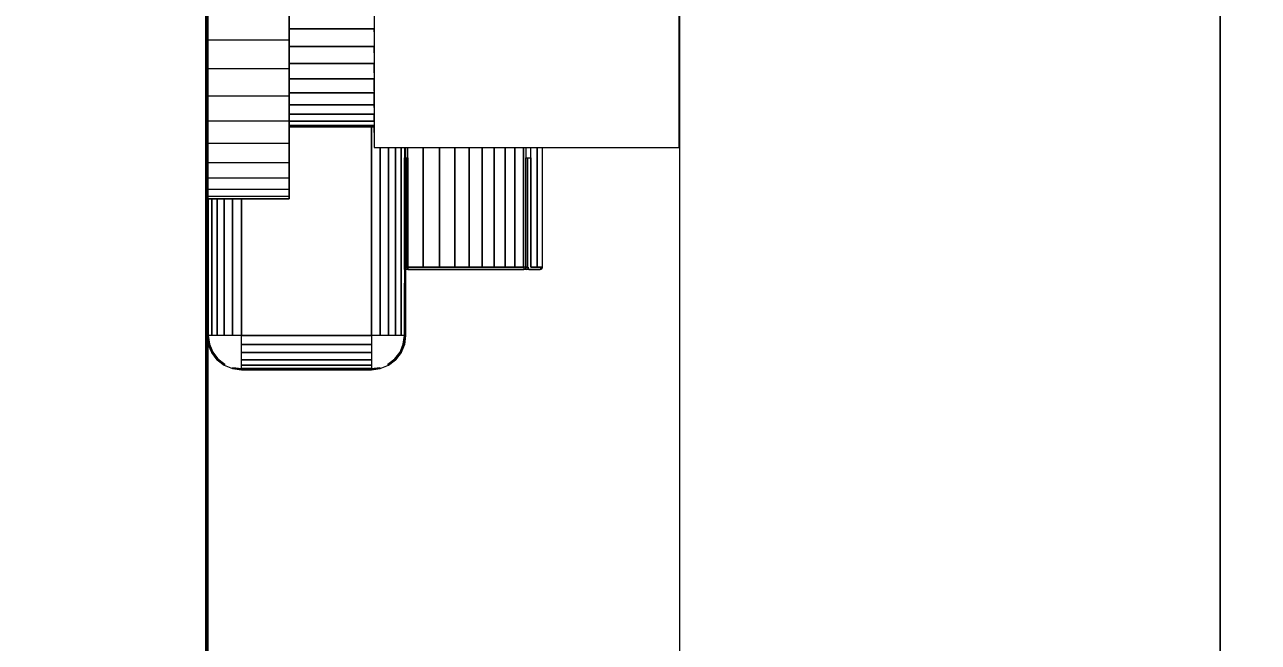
# Model space of a CAD drawing. Header units: millimetres. Extents: x 81693 to 98868, y 6565 to 11437.
# Drawn here: x 82276.13 to 82294.15, y 8696.46 to 8705.49 of the extents above; entities that cross this region are included whole.
import ezdxf

# ---------------------------------------------------------------- set-up
doc = ezdxf.new("R2010")
doc.units = ezdxf.units.MM
for name, color, linetype, lineweight in [('Cotas', 12, 'Continuous', 5), ('Moveis', 1, 'Continuous', 9), ('Parede Baixa', 5, 'Continuous', 50)]:
    doc.layers.add(name, color=color, linetype=linetype, lineweight=lineweight)
doc.layers.add('Piso', color=55, linetype='Continuous')
doc.styles.add('Valéria', font='romantic.ttf', dxfattribs={"height": 10})
doc.dimstyles.new('Cota - 50', dxfattribs={"dimtxt": 10, "dimasz": 5, "dimexe": 10, "dimexo": 20, "dimgap": 5, "dimtad": 1, "dimtxsty": 'Valéria', "dimblk": 'DOT', "dimcen": 0, "dimclrd": 12, "dimclre": 12, "dimclrt": 2, "dimazin": 2, "dimtfac": 1, "dimtix": 1, "dimtmove": 0, "dimatfit": 3, "dimldrblk": 'DOT', "dimfxl": 1, "dimarcsym": 0})

# ---------------------------------------------------------------- blocks, each defined once
blk = doc.blocks.new('gg')
at = {"layer": 'Cotas'}
for p, q in [((49164.49, 7867.76), (49164.593, 7867.839)), ((49164.714, 7867.889), (49164.593, 7867.839)), ((49164.714, 7867.889), (49164.843, 7867.906)), ((49164.843, 7867.906), (49166.743, 7867.906)), ((49166.873, 7867.889), (49166.743, 7867.906)), ((49166.993, 7867.839), (49166.873, 7867.889)), ((49167.097, 7867.76), (49166.993, 7867.839)), ((49164.36, 7867.536), (49164.41, 7867.656)), ((49164.41, 7867.656), (49164.49, 7867.76)), ((49167.176, 7867.656), (49167.097, 7867.76)), ((49167.226, 7867.536), (49167.176, 7867.656)), ((49164.343, 7867.406), (49164.36, 7867.536)), ((49167.243, 7867.406), (49167.226, 7867.536)), ((49164.343, 7867.406), (49164.343, 7866.639)), ((49164.343, 7866.639), (49164.36, 7866.639)), ((49164.343, 7866.439), (49164.343, 7866.639)), ((49162.346, 7866.409), (49162.348, 7866.416)), ((49162.346, 7864.809), (49162.346, 7866.409)), ((49162.372, 7866.409), (49162.346, 7866.409)), ((49162.35, 7866.424), (49162.348, 7866.416)), ((49162.355, 7866.43), (49162.35, 7866.424)), ((49162.361, 7866.435), (49162.355, 7866.43)), ((49162.368, 7866.438), (49162.361, 7866.435)), ((49162.375, 7866.439), (49162.368, 7866.438)), ((49162.372, 7866.417), (49162.373, 7866.424)), ((49162.372, 7866.409), (49162.372, 7866.417)), ((49162.373, 7866.43), (49162.374, 7866.435)), ((49162.373, 7866.424), (49162.373, 7866.43)), ((49162.374, 7866.435), (49162.375, 7866.439)), ((49162.375, 7866.439), (49162.543, 7866.439)), ((49162.566, 7866.435), (49162.543, 7866.439)), ((49162.552, 7866.417), (49162.555, 7866.424)), ((49162.553, 7866.409), (49162.552, 7866.417)), ((49162.557, 7866.409), (49162.553, 7866.409)), ((49162.555, 7866.424), (49162.56, 7866.43)), ((49162.563, 7866.409), (49162.557, 7866.409)), ((49162.56, 7866.43), (49162.566, 7866.435)), ((49162.588, 7866.409), (49162.563, 7866.409)), ((49162.566, 7866.435), (49162.574, 7866.438)), ((49162.574, 7866.438), (49162.581, 7866.439)), ((49162.581, 7866.439), (49162.584, 7866.435)), ((49162.584, 7866.435), (49162.584, 7866.43)), ((49162.603, 7866.435), (49162.584, 7866.435)), ((49162.584, 7866.43), (49162.585, 7866.424)), ((49162.585, 7866.424), (49162.585, 7866.417)), ((49162.585, 7866.417), (49162.588, 7866.409)), ((49162.589, 7866.417), (49162.588, 7866.409)), ((49162.588, 7864.809), (49162.588, 7866.409)), ((49162.592, 7866.424), (49162.589, 7866.417)), ((49162.597, 7866.43), (49162.592, 7866.424)), ((49162.603, 7866.435), (49162.597, 7866.43)), ((49162.611, 7866.438), (49162.603, 7866.435)), ((49162.616, 7866.435), (49162.611, 7866.438)), ((49162.614, 7866.417), (49162.615, 7866.424)), ((49162.614, 7866.409), (49162.614, 7866.417)), ((49162.615, 7866.43), (49162.616, 7866.435)), ((49162.615, 7866.424), (49162.615, 7866.43)), ((49162.616, 7866.435), (49162.618, 7866.439)), ((49164.312, 7866.439), (49162.618, 7866.439)), ((49164.321, 7866.438), (49164.312, 7866.439)), ((49164.313, 7866.435), (49164.312, 7866.439)), ((49164.313, 7866.409), (49164.313, 7866.435)), ((49164.328, 7866.409), (49164.313, 7866.409)), ((49164.328, 7866.435), (49164.321, 7866.438)), ((49164.327, 7866.417), (49164.328, 7866.409)), ((49164.327, 7866.417), (49164.338, 7866.417)), ((49164.334, 7866.43), (49164.328, 7866.435)), ((49164.334, 7866.409), (49164.328, 7866.409)), ((49164.339, 7866.424), (49164.334, 7866.43)), ((49164.334, 7866.409), (49164.339, 7866.409)), ((49164.338, 7866.417), (49164.339, 7866.424)), ((49164.339, 7866.409), (49164.338, 7866.417)), ((49164.339, 7866.424), (49164.343, 7866.439)), ((49164.342, 7866.417), (49164.339, 7866.424)), ((49164.339, 7866.409), (49164.343, 7866.409)), ((49164.343, 7864.809), (49164.339, 7866.409)), ((49164.343, 7866.409), (49164.342, 7866.417)), ((49164.36, 7866.439), (49164.343, 7866.439)), ((49164.343, 7864.809), (49164.343, 7866.409)), ((49166.043, 7865.406), (49166.043, 7865.373)), ((49166.743, 7865.406), (49166.043, 7865.406)), ((49166.043, 7865.373), (49166.043, 7865.272)), ((49166.873, 7865.406), (49166.743, 7865.406)), ((49166.993, 7865.406), (49166.873, 7865.406)), ((49167.097, 7865.406), (49166.993, 7865.406)), ((49167.176, 7865.406), (49167.097, 7865.406)), ((49167.226, 7865.406), (49167.176, 7865.406)), ((49167.243, 7865.406), (49167.226, 7865.406)), ((49166.043, 7865.272), (49166.043, 7865.107)), ((49166.043, 7865.107), (49166.043, 7864.881)), ((49162.346, 7864.784), (49162.346, 7864.809)), ((49162.346, 7864.711), (49162.346, 7864.784)), ((49162.557, 7864.809), (49162.513, 7864.809)), ((49162.588, 7864.809), (49162.563, 7864.809)), ((49162.588, 7864.784), (49162.588, 7864.809)), ((49162.588, 7864.711), (49162.588, 7864.784)), ((49164.328, 7864.809), (49164.313, 7864.809)), ((49164.343, 7864.809), (49164.334, 7864.809)), ((49164.36, 7864.809), (49164.343, 7864.809)), ((49164.343, 7864.784), (49164.343, 7864.809)), ((49164.343, 7864.711), (49164.343, 7864.784)), ((49166.043, 7864.881), (49166.043, 7864.601)), ((49162.346, 7864.656), (49160.343, 7864.656)), ((49162.346, 7864.656), (49162.346, 7864.711)), ((49162.42, 7864.656), (49162.346, 7864.656)), ((49162.513, 7864.656), (49162.42, 7864.656)), ((49162.557, 7864.656), (49162.513, 7864.656)), ((49162.563, 7864.656), (49162.557, 7864.656)), ((49162.588, 7864.656), (49162.563, 7864.656)), ((49162.588, 7864.656), (49162.588, 7864.711)), ((49162.623, 7864.656), (49162.588, 7864.656)), ((49162.749, 7864.656), (49162.623, 7864.656)), ((49162.891, 7864.656), (49162.749, 7864.656)), ((49163.05, 7864.656), (49162.891, 7864.656)), ((49163.226, 7864.656), (49163.05, 7864.656)), ((49163.417, 7864.656), (49163.226, 7864.656)), ((49163.625, 7864.656), (49163.417, 7864.656)), ((49163.848, 7864.656), (49163.625, 7864.656)), ((49164.088, 7864.656), (49163.848, 7864.656)), ((49164.313, 7864.656), (49164.088, 7864.656)), ((49164.328, 7864.656), (49164.313, 7864.656)), ((49164.334, 7864.656), (49164.328, 7864.656)), ((49164.343, 7864.656), (49164.334, 7864.656)), ((49164.343, 7864.656), (49164.343, 7864.711)), ((49164.36, 7864.656), (49164.343, 7864.656)), ((49164.41, 7864.656), (49164.36, 7864.656)), ((49164.49, 7864.656), (49164.41, 7864.656)), ((49164.593, 7864.656), (49164.49, 7864.656)), ((49164.714, 7864.656), (49164.593, 7864.656)), ((49164.803, 7864.656), (49164.714, 7864.656)), ((49164.803, 7864.632), (49164.803, 7864.656)), ((49164.803, 7864.559), (49164.803, 7864.632)), ((49164.803, 7864.438), (49164.803, 7864.559)), ((49166.043, 7864.601), (49166.043, 7864.356)), ((49164.803, 7864.356), (49164.803, 7864.438)), ((49164.843, 7864.356), (49164.803, 7864.356)), ((49164.803, 7864.336), (49164.803, 7864.356)), ((49164.803, 7864.273), (49164.803, 7864.336)), ((49164.803, 7864.171), (49164.803, 7864.273)), ((49166.043, 7864.356), (49164.843, 7864.356)), ((49166.043, 7864.356), (49166.043, 7864.336)), ((49166.043, 7864.336), (49166.043, 7864.273)), ((49166.043, 7864.273), (49166.043, 7864.171)), ((49164.803, 7864.071), (49164.803, 7864.171)), ((49164.803, 7864.032), (49164.803, 7864.071)), ((49164.803, 7863.859), (49164.803, 7864.032)), ((49166.043, 7864.171), (49166.043, 7864.032)), ((49166.043, 7864.032), (49166.043, 7863.905)), ((49164.803, 7863.832), (49164.803, 7863.859)), ((49166.043, 7863.905), (49166.043, 7863.859)), ((49166.043, 7863.859), (49166.043, 7863.656)), ((49164.803, 7863.656), (49164.803, 7863.832)), ((49164.803, 7863.564), (49164.803, 7863.656)), ((49166.043, 7863.656), (49166.043, 7863.506)), ((49164.803, 7863.428), (49164.803, 7863.564)), ((49166.043, 7863.506), (49166.043, 7863.428)), ((49164.803, 7863.274), (49164.803, 7863.428)), ((49166.043, 7863.428), (49166.043, 7863.182)), ((49164.803, 7863.182), (49164.803, 7863.274)), ((49164.803, 7862.969), (49164.803, 7863.182)), ((49166.043, 7863.182), (49166.043, 7863.087)), ((49164.803, 7862.922), (49164.803, 7862.969)), ((49166.043, 7863.087), (49166.043, 7862.922)), ((49164.803, 7862.656), (49164.803, 7862.922)), ((49166.043, 7862.922), (49166.043, 7862.656))]:
    blk.add_line(p, q, dxfattribs=at)
for points, invisible_edges in [([(49162.555, 7885.471), (49162.566, 7866.435), (49162.543, 7866.439)], 13), ([(49162.555, 7885.471), (49162.566, 7866.435), (49162.543, 7866.439)], 13), ([(49162.555, 7885.471), (49162.566, 7866.435), (49162.543, 7866.439)], 13), ([(49162.555, 7885.471), (49162.566, 7866.435), (49162.543, 7866.439)], 13), ([(49162.555, 7885.471), (49162.566, 7866.435), (49162.543, 7866.439)], 13), ([(49162.555, 7885.471), (49162.618, 7866.439), (49162.616, 7866.435)], 13), ([(49162.555, 7885.471), (49162.616, 7866.435), (49162.611, 7866.438)], 13), ([(49162.555, 7885.471), (49162.611, 7866.438), (49162.603, 7866.435)], 13), ([(49162.555, 7885.471), (49162.603, 7866.435), (49162.584, 7866.435)], 13), ([(49162.555, 7885.471), (49162.584, 7866.435), (49162.581, 7866.439)], 13), ([(49162.555, 7885.471), (49162.581, 7866.439), (49162.574, 7866.438)], 13), ([(49162.555, 7885.471), (49162.574, 7866.438), (49162.566, 7866.435)], 13), ([(49162.555, 7885.471), (49162.618, 7866.439), (49162.616, 7866.435)], 13), ([(49162.555, 7885.471), (49162.616, 7866.435), (49162.611, 7866.438)], 13), ([(49162.555, 7885.471), (49162.611, 7866.438), (49162.603, 7866.435)], 13), ([(49162.555, 7885.471), (49162.603, 7866.435), (49162.584, 7866.435)], 13), ([(49162.555, 7885.471), (49162.584, 7866.435), (49162.581, 7866.439)], 13), ([(49162.555, 7885.471), (49162.581, 7866.439), (49162.574, 7866.438)], 13), ([(49162.555, 7885.471), (49162.574, 7866.438), (49162.566, 7866.435)], 13), ([(49162.555, 7885.471), (49162.618, 7866.439), (49162.616, 7866.435)], 13), ([(49162.555, 7885.471), (49162.616, 7866.435), (49162.611, 7866.438)], 13), ([(49162.555, 7885.471), (49162.611, 7866.438), (49162.603, 7866.435)], 13), ([(49162.555, 7885.471), (49162.603, 7866.435), (49162.584, 7866.435)], 13), ([(49162.555, 7885.471), (49162.584, 7866.435), (49162.581, 7866.439)], 13), ([(49162.555, 7885.471), (49162.581, 7866.439), (49162.574, 7866.438)], 13), ([(49162.555, 7885.471), (49162.574, 7866.438), (49162.566, 7866.435)], 13), ([(49162.555, 7885.471), (49162.618, 7866.439), (49162.616, 7866.435)], 13), ([(49162.555, 7885.471), (49162.616, 7866.435), (49162.611, 7866.438)], 13), ([(49162.555, 7885.471), (49162.611, 7866.438), (49162.603, 7866.435)], 13), ([(49162.555, 7885.471), (49162.603, 7866.435), (49162.584, 7866.435)], 13), ([(49162.555, 7885.471), (49162.584, 7866.435), (49162.581, 7866.439)], 13), ([(49162.555, 7885.471), (49162.581, 7866.439), (49162.574, 7866.438)], 13), ([(49162.555, 7885.471), (49162.574, 7866.438), (49162.566, 7866.435)], 13), ([(49162.555, 7885.471), (49162.618, 7866.439), (49162.616, 7866.435)], 13), ([(49162.555, 7885.471), (49162.616, 7866.435), (49162.611, 7866.438)], 13), ([(49162.555, 7885.471), (49162.611, 7866.438), (49162.603, 7866.435)], 13), ([(49162.555, 7885.471), (49162.603, 7866.435), (49162.584, 7866.435)], 13), ([(49162.555, 7885.471), (49162.584, 7866.435), (49162.581, 7866.439)], 13), ([(49162.555, 7885.471), (49162.581, 7866.439), (49162.574, 7866.438)], 13), ([(49162.555, 7885.471), (49162.574, 7866.438), (49162.566, 7866.435)], 13), ([(49163.989, 7885.604), (49164.312, 7866.439), (49162.618, 7866.439)], 13), ([(49163.989, 7885.604), (49164.312, 7866.439), (49162.618, 7866.439)], 13), ([(49163.989, 7885.604), (49164.312, 7866.439), (49162.618, 7866.439)], 13), ([(49163.989, 7885.604), (49164.312, 7866.439), (49162.618, 7866.439)], 13), ([(49163.989, 7885.604), (49164.312, 7866.439), (49162.618, 7866.439)], 13), ([(49163.989, 7885.604), (49167.176, 7867.656), (49167.097, 7867.76)], 13), ([(49163.989, 7885.604), (49167.097, 7867.76), (49166.993, 7867.839)], 13), ([(49163.989, 7885.604), (49166.993, 7867.839), (49166.873, 7867.889)], 13), ([(49163.989, 7885.604), (49166.873, 7867.889), (49166.743, 7867.906)], 13), ([(49163.989, 7885.604), (49166.743, 7867.906), (49164.843, 7867.906)], 13), ([(49163.989, 7885.604), (49164.843, 7867.906), (49164.714, 7867.889)], 13), ([(49163.989, 7885.604), (49164.714, 7867.889), (49164.593, 7867.839)], 13), ([(49163.989, 7885.604), (49164.593, 7867.839), (49164.49, 7867.76)], 13), ([(49163.989, 7885.604), (49164.49, 7867.76), (49164.41, 7867.656)], 13), ([(49163.989, 7885.604), (49164.41, 7867.656), (49164.36, 7867.536)], 13), ([(49163.989, 7885.604), (49164.36, 7867.536), (49164.343, 7867.406)], 13), ([(49163.989, 7885.604), (49164.339, 7866.424), (49164.334, 7866.43)], 13), ([(49163.989, 7885.604), (49164.334, 7866.43), (49164.328, 7866.435)], 13), ([(49163.989, 7885.604), (49164.328, 7866.435), (49164.321, 7866.438)], 13), ([(49163.989, 7885.604), (49164.321, 7866.438), (49164.312, 7866.439)], 13), ([(49163.989, 7885.604), (49167.176, 7867.656), (49167.097, 7867.76)], 13), ([(49163.989, 7885.604), (49167.097, 7867.76), (49166.993, 7867.839)], 13), ([(49163.989, 7885.604), (49166.993, 7867.839), (49166.873, 7867.889)], 13), ([(49163.989, 7885.604), (49166.873, 7867.889), (49166.743, 7867.906)], 13), ([(49163.989, 7885.604), (49166.743, 7867.906), (49164.843, 7867.906)], 13), ([(49163.989, 7885.604), (49164.843, 7867.906), (49164.714, 7867.889)], 13), ([(49163.989, 7885.604), (49164.714, 7867.889), (49164.593, 7867.839)], 13), ([(49163.989, 7885.604), (49164.593, 7867.839), (49164.49, 7867.76)], 13), ([(49163.989, 7885.604), (49164.49, 7867.76), (49164.41, 7867.656)], 13), ([(49163.989, 7885.604), (49164.41, 7867.656), (49164.36, 7867.536)], 13), ([(49163.989, 7885.604), (49164.36, 7867.536), (49164.343, 7867.406)], 13), ([(49163.989, 7885.604), (49164.339, 7866.424), (49164.334, 7866.43)], 13), ([(49163.989, 7885.604), (49164.334, 7866.43), (49164.328, 7866.435)], 13), ([(49163.989, 7885.604), (49164.328, 7866.435), (49164.321, 7866.438)], 13), ([(49163.989, 7885.604), (49164.321, 7866.438), (49164.312, 7866.439)], 13), ([(49163.989, 7885.604), (49167.176, 7867.656), (49167.097, 7867.76)], 13), ([(49163.989, 7885.604), (49167.097, 7867.76), (49166.993, 7867.839)], 13), ([(49163.989, 7885.604), (49166.993, 7867.839), (49166.873, 7867.889)], 13), ([(49163.989, 7885.604), (49166.873, 7867.889), (49166.743, 7867.906)], 13), ([(49163.989, 7885.604), (49166.743, 7867.906), (49164.843, 7867.906)], 13), ([(49163.989, 7885.604), (49164.843, 7867.906), (49164.714, 7867.889)], 13), ([(49163.989, 7885.604), (49164.714, 7867.889), (49164.593, 7867.839)], 13), ([(49163.989, 7885.604), (49164.593, 7867.839), (49164.49, 7867.76)], 13), ([(49163.989, 7885.604), (49164.49, 7867.76), (49164.41, 7867.656)], 13), ([(49163.989, 7885.604), (49164.41, 7867.656), (49164.36, 7867.536)], 13), ([(49163.989, 7885.604), (49164.36, 7867.536), (49164.343, 7867.406)], 13), ([(49163.989, 7885.604), (49164.339, 7866.424), (49164.334, 7866.43)], 13), ([(49163.989, 7885.604), (49164.334, 7866.43), (49164.328, 7866.435)], 13), ([(49163.989, 7885.604), (49164.328, 7866.435), (49164.321, 7866.438)], 13), ([(49163.989, 7885.604), (49164.321, 7866.438), (49164.312, 7866.439)], 13), ([(49163.989, 7885.604), (49167.176, 7867.656), (49167.097, 7867.76)], 13), ([(49163.989, 7885.604), (49167.097, 7867.76), (49166.993, 7867.839)], 13), ([(49163.989, 7885.604), (49166.993, 7867.839), (49166.873, 7867.889)], 13), ([(49163.989, 7885.604), (49166.873, 7867.889), (49166.743, 7867.906)], 13), ([(49163.989, 7885.604), (49166.743, 7867.906), (49164.843, 7867.906)], 13), ([(49163.989, 7885.604), (49164.843, 7867.906), (49164.714, 7867.889)], 13), ([(49163.989, 7885.604), (49164.714, 7867.889), (49164.593, 7867.839)], 13), ([(49163.989, 7885.604), (49164.593, 7867.839), (49164.49, 7867.76)], 13), ([(49163.989, 7885.604), (49164.49, 7867.76), (49164.41, 7867.656)], 13), ([(49163.989, 7885.604), (49164.41, 7867.656), (49164.36, 7867.536)], 13), ([(49163.989, 7885.604), (49164.36, 7867.536), (49164.343, 7867.406)], 13), ([(49163.989, 7885.604), (49164.339, 7866.424), (49164.334, 7866.43)], 13), ([(49163.989, 7885.604), (49164.334, 7866.43), (49164.328, 7866.435)], 13), ([(49163.989, 7885.604), (49164.328, 7866.435), (49164.321, 7866.438)], 13), ([(49163.989, 7885.604), (49164.321, 7866.438), (49164.312, 7866.439)], 13), ([(49163.989, 7885.604), (49167.176, 7867.656), (49167.097, 7867.76)], 13), ([(49163.989, 7885.604), (49167.097, 7867.76), (49166.993, 7867.839)], 13), ([(49163.989, 7885.604), (49166.993, 7867.839), (49166.873, 7867.889)], 13), ([(49163.989, 7885.604), (49166.873, 7867.889), (49166.743, 7867.906)], 13), ([(49163.989, 7885.604), (49166.743, 7867.906), (49164.843, 7867.906)], 13), ([(49163.989, 7885.604), (49164.843, 7867.906), (49164.714, 7867.889)], 13), ([(49163.989, 7885.604), (49164.714, 7867.889), (49164.593, 7867.839)], 13), ([(49163.989, 7885.604), (49164.593, 7867.839), (49164.49, 7867.76)], 13), ([(49163.989, 7885.604), (49164.49, 7867.76), (49164.41, 7867.656)], 13), ([(49163.989, 7885.604), (49164.41, 7867.656), (49164.36, 7867.536)], 13), ([(49163.989, 7885.604), (49164.36, 7867.536), (49164.343, 7867.406)], 13), ([(49163.989, 7885.604), (49164.339, 7866.424), (49164.334, 7866.43)], 13), ([(49163.989, 7885.604), (49164.334, 7866.43), (49164.328, 7866.435)], 13), ([(49163.989, 7885.604), (49164.328, 7866.435), (49164.321, 7866.438)], 13), ([(49163.989, 7885.604), (49164.321, 7866.438), (49164.312, 7866.439)], 13), ([(49167.176, 7867.656), (49167.226, 7885.604), (49167.226, 7867.536)], 3), ([(49167.176, 7867.656), (49167.226, 7885.604), (49167.226, 7867.536)], 3), ([(49167.176, 7867.656), (49167.226, 7885.604), (49167.226, 7867.536)], 3), ([(49167.176, 7867.656), (49167.226, 7885.604), (49167.226, 7867.536)], 3), ([(49167.176, 7867.656), (49167.226, 7885.604), (49167.226, 7867.536)], 3), ([(49162.109, 7885.379), (49162.35, 7866.424), (49162.348, 7866.416)], 13), ([(49162.109, 7885.379), (49162.348, 7866.416), (49162.346, 7866.409)], 13), ([(49162.109, 7885.379), (49162.35, 7866.424), (49162.348, 7866.416)], 13), ([(49162.109, 7885.379), (49162.348, 7866.416), (49162.346, 7866.409)], 13), ([(49162.109, 7885.379), (49162.35, 7866.424), (49162.348, 7866.416)], 13), ([(49162.109, 7885.379), (49162.348, 7866.416), (49162.346, 7866.409)], 13), ([(49162.109, 7885.379), (49162.35, 7866.424), (49162.348, 7866.416)], 13), ([(49162.109, 7885.379), (49162.348, 7866.416), (49162.346, 7866.409)], 13), ([(49162.109, 7885.379), (49162.35, 7866.424), (49162.348, 7866.416)], 13), ([(49162.109, 7885.379), (49162.348, 7866.416), (49162.346, 7866.409)], 13), ([(49162.351, 7885.426), (49162.355, 7866.43), (49162.35, 7866.424)], 13), ([(49162.351, 7885.426), (49162.355, 7866.43), (49162.35, 7866.424)], 13), ([(49162.351, 7885.426), (49162.355, 7866.43), (49162.35, 7866.424)], 13), ([(49162.351, 7885.426), (49162.355, 7866.43), (49162.35, 7866.424)], 13), ([(49162.351, 7885.426), (49162.355, 7866.43), (49162.35, 7866.424)], 13), ([(49162.351, 7885.426), (49162.543, 7866.439), (49162.375, 7866.439)], 13), ([(49162.351, 7885.426), (49162.375, 7866.439), (49162.368, 7866.438)], 13), ([(49162.351, 7885.426), (49162.368, 7866.438), (49162.361, 7866.435)], 13), ([(49162.351, 7885.426), (49162.361, 7866.435), (49162.355, 7866.43)], 13), ([(49162.351, 7885.426), (49162.543, 7866.439), (49162.375, 7866.439)], 13), ([(49162.351, 7885.426), (49162.375, 7866.439), (49162.368, 7866.438)], 13), ([(49162.351, 7885.426), (49162.368, 7866.438), (49162.361, 7866.435)], 13), ([(49162.351, 7885.426), (49162.361, 7866.435), (49162.355, 7866.43)], 13), ([(49162.351, 7885.426), (49162.543, 7866.439), (49162.375, 7866.439)], 13), ([(49162.351, 7885.426), (49162.375, 7866.439), (49162.368, 7866.438)], 13), ([(49162.351, 7885.426), (49162.368, 7866.438), (49162.361, 7866.435)], 13), ([(49162.351, 7885.426), (49162.361, 7866.435), (49162.355, 7866.43)], 13), ([(49162.351, 7885.426), (49162.543, 7866.439), (49162.375, 7866.439)], 13), ([(49162.351, 7885.426), (49162.375, 7866.439), (49162.368, 7866.438)], 13), ([(49162.351, 7885.426), (49162.368, 7866.438), (49162.361, 7866.435)], 13), ([(49162.351, 7885.426), (49162.361, 7866.435), (49162.355, 7866.43)], 13), ([(49162.351, 7885.426), (49162.543, 7866.439), (49162.375, 7866.439)], 13), ([(49162.351, 7885.426), (49162.375, 7866.439), (49162.368, 7866.438)], 13), ([(49162.351, 7885.426), (49162.368, 7866.438), (49162.361, 7866.435)], 13), ([(49162.351, 7885.426), (49162.361, 7866.435), (49162.355, 7866.43)], 13), ([(49164.593, 7867.839), (49164.502, 7867.748), (49164.49, 7867.76)], 3), ([(49164.502, 7867.748), (49164.593, 7867.839), (49164.602, 7867.825)], 1), ([(49164.843, 7867.906), (49164.718, 7867.873), (49164.714, 7867.889)], 1), ([(49164.843, 7867.906), (49164.843, 7867.889), (49164.718, 7867.873)], 13), ([(49166.743, 7867.906), (49166.743, 7867.889), (49164.843, 7867.889)], 13), ([(49166.743, 7867.906), (49164.843, 7867.889), (49164.843, 7867.906)], 3), ([(49164.843, 7867.839), (49166.743, 7867.889), (49166.743, 7867.839)], 1), ([(49166.743, 7867.889), (49164.843, 7867.839), (49164.843, 7867.889)], 1), ([(49164.843, 7867.76), (49166.743, 7867.839), (49166.743, 7867.76)], 1), ([(49166.743, 7867.839), (49164.843, 7867.76), (49164.843, 7867.839)], 1), ([(49166.868, 7867.873), (49166.743, 7867.906), (49166.873, 7867.889)], 1), ([(49166.743, 7867.906), (49166.868, 7867.873), (49166.743, 7867.889)], 13), ([(49166.993, 7867.839), (49167.085, 7867.748), (49166.985, 7867.825)], 1), ([(49167.097, 7867.76), (49167.085, 7867.748), (49166.993, 7867.839)], 3), ([(49164.41, 7867.656), (49164.377, 7867.531), (49164.36, 7867.536)], 3), ([(49164.41, 7867.656), (49164.425, 7867.648), (49164.377, 7867.531)], 13), ([(49164.49, 7867.76), (49164.425, 7867.648), (49164.41, 7867.656)], 3), ([(49164.49, 7867.76), (49164.502, 7867.748), (49164.425, 7867.648)], 13), ([(49164.843, 7867.656), (49166.743, 7867.76), (49166.743, 7867.656)], 1), ([(49166.743, 7867.76), (49164.843, 7867.656), (49164.843, 7867.76)], 1), ([(49164.843, 7867.536), (49166.743, 7867.656), (49166.743, 7867.536)], 1), ([(49166.743, 7867.656), (49164.843, 7867.536), (49164.843, 7867.656)], 1), ([(49167.097, 7867.76), (49167.162, 7867.648), (49167.085, 7867.748)], 13), ([(49167.176, 7867.656), (49167.162, 7867.648), (49167.097, 7867.76)], 3), ([(49167.176, 7867.656), (49167.21, 7867.531), (49167.162, 7867.648)], 13), ([(49167.226, 7867.536), (49167.21, 7867.531), (49167.176, 7867.656)], 3), ([(49164.36, 7867.536), (49164.343, 7866.639), (49164.343, 7867.406)], 1), ([(49164.36, 7867.536), (49164.377, 7867.531), (49164.36, 7867.406)], 13), ([(49166.743, 7867.406), (49164.843, 7867.536), (49166.743, 7867.536)], 1), ([(49164.843, 7867.536), (49166.743, 7867.406), (49164.843, 7867.406)], 1), ([(49167.226, 7867.536), (49167.226, 7867.406), (49167.21, 7867.531)], 13), ([(49167.243, 7867.406), (49167.226, 7865.406), (49167.226, 7867.536)], 3), ([(49167.226, 7867.536), (49167.226, 7865.406), (49167.226, 7867.406)], 13), ([(49164.343, 7866.639), (49164.339, 7866.424), (49164.343, 7867.406)], 3), ([(49164.343, 7866.639), (49164.339, 7866.424), (49164.343, 7867.406)], 3), ([(49164.343, 7866.639), (49164.339, 7866.424), (49164.343, 7867.406)], 3), ([(49164.343, 7866.639), (49164.339, 7866.424), (49164.343, 7867.406)], 3), ([(49164.343, 7866.639), (49164.339, 7866.424), (49164.343, 7867.406)], 3), ([(49164.343, 7866.639), (49164.36, 7867.406), (49164.36, 7866.639)], 1), ([(49164.36, 7864.656), (49164.41, 7867.406), (49164.41, 7864.656)], 1), ([(49164.41, 7867.406), (49164.36, 7864.656), (49164.36, 7867.406)], 3), ([(49164.36, 7867.406), (49164.36, 7864.656), (49164.36, 7864.711)], 13), ([(49164.36, 7867.406), (49164.36, 7864.711), (49164.36, 7864.784)], 13), ([(49164.36, 7867.406), (49164.36, 7864.784), (49164.36, 7864.809)], 13), ([(49164.36, 7867.406), (49164.36, 7864.809), (49164.36, 7866.439)], 13), ([(49164.36, 7867.406), (49164.36, 7866.439), (49164.36, 7866.639)], 1), ([(49164.41, 7864.656), (49164.49, 7867.406), (49164.49, 7864.656)], 1), ([(49164.49, 7867.406), (49164.41, 7864.656), (49164.41, 7867.406)], 1), ([(49164.49, 7864.656), (49164.593, 7867.406), (49164.593, 7864.656)], 1), ([(49164.593, 7867.406), (49164.49, 7864.656), (49164.49, 7867.406)], 1), ([(49164.593, 7864.656), (49164.714, 7867.406), (49164.714, 7864.656)], 1), ([(49164.714, 7867.406), (49164.593, 7864.656), (49164.593, 7867.406)], 1), ([(49164.843, 7867.406), (49164.803, 7864.656), (49164.714, 7867.406)], 3), ([(49164.714, 7867.406), (49164.803, 7864.656), (49164.714, 7864.656)], 1), ([(49164.803, 7864.356), (49164.843, 7867.406), (49164.843, 7864.356)], 1), ([(49166.743, 7867.406), (49166.043, 7865.406), (49164.843, 7867.406)], 3), ([(49164.843, 7867.406), (49166.043, 7865.406), (49164.843, 7864.356)], 3), ([(49166.043, 7865.406), (49166.743, 7867.406), (49166.743, 7865.406)], 1), ([(49166.743, 7865.406), (49166.873, 7867.406), (49166.873, 7865.406)], 1), ([(49166.873, 7867.406), (49166.743, 7865.406), (49166.743, 7867.406)], 1), ([(49166.873, 7865.406), (49166.993, 7867.406), (49166.993, 7865.406)], 1), ([(49166.993, 7867.406), (49166.873, 7865.406), (49166.873, 7867.406)], 1), ([(49166.993, 7865.406), (49167.097, 7867.406), (49167.097, 7865.406)], 1), ([(49167.097, 7867.406), (49166.993, 7865.406), (49166.993, 7867.406)], 1), ([(49167.097, 7865.406), (49167.176, 7867.406), (49167.176, 7865.406)], 1), ([(49167.176, 7867.406), (49167.097, 7865.406), (49167.097, 7867.406)], 1), ([(49167.176, 7865.406), (49167.226, 7867.406), (49167.226, 7865.406)], 1), ([(49167.226, 7867.406), (49167.176, 7865.406), (49167.176, 7867.406)], 1), ([(49164.339, 7866.424), (49164.343, 7866.639), (49164.343, 7866.439)], 1), ([(49164.339, 7866.424), (49164.343, 7866.639), (49164.343, 7866.439)], 1), ([(49164.339, 7866.424), (49164.343, 7866.639), (49164.343, 7866.439)], 1), ([(49164.339, 7866.424), (49164.343, 7866.639), (49164.343, 7866.439)], 1), ([(49164.339, 7866.424), (49164.343, 7866.639), (49164.343, 7866.439)], 1), ([(49162.346, 7864.656), (49162.42, 7866.409), (49162.42, 7864.656)], 1), ([(49162.42, 7866.409), (49162.346, 7864.656), (49162.372, 7866.409)], 3), ([(49162.372, 7866.409), (49162.346, 7864.656), (49162.346, 7866.409)], 3), ([(49162.346, 7866.409), (49162.346, 7864.656), (49162.346, 7864.711)], 13), ([(49162.346, 7866.409), (49162.346, 7864.711), (49162.346, 7864.784)], 13), ([(49162.346, 7866.409), (49162.346, 7864.784), (49162.346, 7864.809)], 1), ([(49162.375, 7866.439), (49162.42, 7866.409), (49162.372, 7866.409)], 13), ([(49162.375, 7866.439), (49162.372, 7866.409), (49162.374, 7866.435)], 3), ([(49162.374, 7866.435), (49162.372, 7866.409), (49162.373, 7866.43)], 3), ([(49162.373, 7866.43), (49162.372, 7866.409), (49162.373, 7866.424)], 3), ([(49162.373, 7866.424), (49162.372, 7866.409), (49162.372, 7866.417)], 1), ([(49162.543, 7866.439), (49162.513, 7866.409), (49162.375, 7866.439)], 3), ([(49162.375, 7866.439), (49162.513, 7866.409), (49162.42, 7866.409)], 13), ([(49162.513, 7864.809), (49162.42, 7864.656), (49162.513, 7866.409)], 3), ([(49162.513, 7866.409), (49162.42, 7864.656), (49162.42, 7866.409)], 1), ([(49162.543, 7866.439), (49162.513, 7864.809), (49162.513, 7866.409)], 13), ([(49162.553, 7866.409), (49162.513, 7864.809), (49162.552, 7866.417)], 3), ([(49162.513, 7864.809), (49162.557, 7866.409), (49162.557, 7864.809)], 1), ([(49162.557, 7866.409), (49162.513, 7864.809), (49162.553, 7866.409)], 3), ([(49162.56, 7866.43), (49162.543, 7866.439), (49162.566, 7866.435)], 1), ([(49162.543, 7866.439), (49162.56, 7866.43), (49162.555, 7866.424)], 13), ([(49162.543, 7866.439), (49162.555, 7866.424), (49162.552, 7866.417)], 13), ([(49162.563, 7864.809), (49162.588, 7866.409), (49162.588, 7864.809)], 1), ([(49162.588, 7866.409), (49162.563, 7864.809), (49162.563, 7866.409)], 1), ([(49162.588, 7864.656), (49162.623, 7866.409), (49162.623, 7864.656)], 1), ([(49162.623, 7866.409), (49162.588, 7864.656), (49162.614, 7866.409)], 3), ([(49162.614, 7866.409), (49162.588, 7864.656), (49162.588, 7866.409)], 3), ([(49162.588, 7866.409), (49162.588, 7864.656), (49162.588, 7864.711)], 13), ([(49162.588, 7866.409), (49162.588, 7864.711), (49162.588, 7864.784)], 13), ([(49162.588, 7866.409), (49162.588, 7864.784), (49162.588, 7864.809)], 1), ([(49162.618, 7866.439), (49162.623, 7866.409), (49162.614, 7866.409)], 13), ([(49162.618, 7866.439), (49162.614, 7866.409), (49162.616, 7866.435)], 3), ([(49162.616, 7866.435), (49162.614, 7866.409), (49162.615, 7866.43)], 3), ([(49162.615, 7866.43), (49162.614, 7866.409), (49162.615, 7866.424)], 3), ([(49162.615, 7866.424), (49162.614, 7866.409), (49162.614, 7866.417)], 1), ([(49164.312, 7866.439), (49164.088, 7866.409), (49162.618, 7866.439)], 3), ([(49162.618, 7866.439), (49164.088, 7866.409), (49163.848, 7866.409)], 13), ([(49162.618, 7866.439), (49163.848, 7866.409), (49163.625, 7866.409)], 13), ([(49162.618, 7866.439), (49163.625, 7866.409), (49163.417, 7866.409)], 13), ([(49162.618, 7866.439), (49163.417, 7866.409), (49163.226, 7866.409)], 13), ([(49162.618, 7866.439), (49163.226, 7866.409), (49163.05, 7866.409)], 13), ([(49162.618, 7866.439), (49163.05, 7866.409), (49162.891, 7866.409)], 13), ([(49162.618, 7866.439), (49162.891, 7866.409), (49162.749, 7866.409)], 13), ([(49162.618, 7866.439), (49162.749, 7866.409), (49162.623, 7866.409)], 13), ([(49162.623, 7864.656), (49162.749, 7866.409), (49162.749, 7864.656)], 1), ([(49162.749, 7866.409), (49162.623, 7864.656), (49162.623, 7866.409)], 1), ([(49162.749, 7864.656), (49162.891, 7866.409), (49162.891, 7864.656)], 1), ([(49162.891, 7866.409), (49162.749, 7864.656), (49162.749, 7866.409)], 1), ([(49162.891, 7864.656), (49163.05, 7866.409), (49163.05, 7864.656)], 1), ([(49163.05, 7866.409), (49162.891, 7864.656), (49162.891, 7866.409)], 1), ([(49163.05, 7864.656), (49163.226, 7866.409), (49163.226, 7864.656)], 1), ([(49163.226, 7866.409), (49163.05, 7864.656), (49163.05, 7866.409)], 1), ([(49163.226, 7864.656), (49163.417, 7866.409), (49163.417, 7864.656)], 1), ([(49163.417, 7866.409), (49163.226, 7864.656), (49163.226, 7866.409)], 1), ([(49163.417, 7864.656), (49163.625, 7866.409), (49163.625, 7864.656)], 1), ([(49163.625, 7866.409), (49163.417, 7864.656), (49163.417, 7866.409)], 1), ([(49163.625, 7864.656), (49163.848, 7866.409), (49163.848, 7864.656)], 1), ([(49163.848, 7866.409), (49163.625, 7864.656), (49163.625, 7866.409)], 1), ([(49163.848, 7864.656), (49164.088, 7866.409), (49164.088, 7864.656)], 1), ([(49164.088, 7866.409), (49163.848, 7864.656), (49163.848, 7866.409)], 1), ([(49164.313, 7866.435), (49164.088, 7866.409), (49164.312, 7866.439)], 3), ([(49164.088, 7866.409), (49164.313, 7866.435), (49164.313, 7866.409)], 1), ([(49164.313, 7864.809), (49164.088, 7864.656), (49164.313, 7866.409)], 3), ([(49164.313, 7866.409), (49164.088, 7864.656), (49164.088, 7866.409)], 1), ([(49164.313, 7864.809), (49164.328, 7866.409), (49164.328, 7864.809)], 1), ([(49164.328, 7866.409), (49164.313, 7864.809), (49164.313, 7866.409)], 1), ([(49164.343, 7866.439), (49164.342, 7866.417), (49164.339, 7866.424)], 1), ([(49164.343, 7866.439), (49164.343, 7866.409), (49164.342, 7866.417)], 13), ([(49164.343, 7864.809), (49164.36, 7866.439), (49164.36, 7864.809)], 1), ([(49164.36, 7866.439), (49164.343, 7864.809), (49164.343, 7866.439)], 3), ([(49164.343, 7866.439), (49164.343, 7864.809), (49164.343, 7866.409)], 13), ([(49166.043, 7865.373), (49164.843, 7864.356), (49166.043, 7865.406)], 3), ([(49166.043, 7865.272), (49164.843, 7864.356), (49166.043, 7865.373)], 3), ([(49167.243, 7865.406), (49166.043, 7865.373), (49167.226, 7865.406)], 3), ([(49167.226, 7865.406), (49166.043, 7865.373), (49167.176, 7865.406)], 3), ([(49167.176, 7865.406), (49166.043, 7865.373), (49167.097, 7865.406)], 3), ([(49167.097, 7865.406), (49166.043, 7865.373), (49166.993, 7865.406)], 3), ([(49166.993, 7865.406), (49166.043, 7865.373), (49166.873, 7865.406)], 3), ([(49166.873, 7865.406), (49166.043, 7865.373), (49166.743, 7865.406)], 3), ([(49166.743, 7865.406), (49166.043, 7865.373), (49166.043, 7865.406)], 1), ([(49167.243, 7865.373), (49166.043, 7865.272), (49166.043, 7865.373)], 1), ([(49166.043, 7865.107), (49164.843, 7864.356), (49166.043, 7865.272)], 3), ([(49166.043, 7864.881), (49164.843, 7864.356), (49166.043, 7865.107)], 3), ([(49167.243, 7865.272), (49166.043, 7865.107), (49166.043, 7865.272)], 1), ([(49167.243, 7865.107), (49166.043, 7864.881), (49166.043, 7865.107)], 1), ([(49162.513, 7864.784), (49162.42, 7864.656), (49162.513, 7864.809)], 3), ([(49162.513, 7864.711), (49162.42, 7864.656), (49162.513, 7864.784)], 3), ([(49164.313, 7864.784), (49164.088, 7864.656), (49164.313, 7864.809)], 3), ([(49164.313, 7864.711), (49164.088, 7864.656), (49164.313, 7864.784)], 3), ([(49166.043, 7864.601), (49164.843, 7864.356), (49166.043, 7864.881)], 3), ([(49167.243, 7864.881), (49166.043, 7864.601), (49166.043, 7864.881)], 1), ([(49162.42, 7864.656), (49162.513, 7864.711), (49162.513, 7864.656)], 1), ([(49164.088, 7864.656), (49164.313, 7864.711), (49164.313, 7864.656)], 1), ([(49164.803, 7864.656), (49164.803, 7864.356), (49164.803, 7864.438)], 13), ([(49164.803, 7864.656), (49164.803, 7864.438), (49164.803, 7864.559)], 13), ([(49164.803, 7864.656), (49164.803, 7864.559), (49164.803, 7864.632)], 1), ([(49164.843, 7864.356), (49166.043, 7864.601), (49166.043, 7864.356)], 1), ([(49167.243, 7864.601), (49166.043, 7864.273), (49166.043, 7864.601)], 3), ([(49166.043, 7864.601), (49166.043, 7864.273), (49166.043, 7864.336)], 13), ([(49166.043, 7864.601), (49166.043, 7864.336), (49166.043, 7864.356)], 1), ([(49164.803, 7864.356), (49159.703, 7864.274), (49164.803, 7864.438)], 3), ([(49164.803, 7864.336), (49159.703, 7864.274), (49164.803, 7864.356)], 3), ([(49164.803, 7864.171), (49159.703, 7864.071), (49164.803, 7864.273)], 3), ([(49164.803, 7864.336), (49166.043, 7864.356), (49166.043, 7864.336)], 1), ([(49166.043, 7864.356), (49164.803, 7864.336), (49164.843, 7864.356)], 3), ([(49164.843, 7864.356), (49164.803, 7864.336), (49164.803, 7864.356)], 1), ([(49164.803, 7864.273), (49166.043, 7864.336), (49166.043, 7864.273)], 1), ([(49166.043, 7864.336), (49164.803, 7864.273), (49164.803, 7864.336)], 1), ([(49164.803, 7864.171), (49166.043, 7864.273), (49166.043, 7864.171)], 1), ([(49166.043, 7864.273), (49164.803, 7864.171), (49164.803, 7864.273)], 1), ([(49167.243, 7864.273), (49166.043, 7863.905), (49166.043, 7864.273)], 3), ([(49166.043, 7864.273), (49166.043, 7863.905), (49166.043, 7864.032)], 13), ([(49166.043, 7864.273), (49166.043, 7864.032), (49166.043, 7864.171)], 1), ([(49164.803, 7864.032), (49159.703, 7863.832), (49164.803, 7864.071)], 3), ([(49164.803, 7863.859), (49159.703, 7863.832), (49164.803, 7864.032)], 3), ([(49164.803, 7864.032), (49166.043, 7864.171), (49166.043, 7864.032)], 1), ([(49166.043, 7864.171), (49164.803, 7864.032), (49164.803, 7864.171)], 3), ([(49164.803, 7864.171), (49164.803, 7864.032), (49164.803, 7864.071)], 1), ([(49166.043, 7863.905), (49164.803, 7863.859), (49166.043, 7864.032)], 3), ([(49166.043, 7864.032), (49164.803, 7863.859), (49164.803, 7864.032)], 1), ([(49164.803, 7863.859), (49166.043, 7863.905), (49166.043, 7863.859)], 1), ([(49164.803, 7863.656), (49166.043, 7863.859), (49166.043, 7863.656)], 1), ([(49166.043, 7863.859), (49164.803, 7863.656), (49164.803, 7863.859)], 3), ([(49164.803, 7863.859), (49164.803, 7863.656), (49164.803, 7863.832)], 1), ([(49167.243, 7863.905), (49166.043, 7863.506), (49166.043, 7863.905)], 3), ([(49166.043, 7863.905), (49166.043, 7863.506), (49166.043, 7863.656)], 13), ([(49166.043, 7863.905), (49166.043, 7863.656), (49166.043, 7863.859)], 1), ([(49164.803, 7863.656), (49159.703, 7863.564), (49164.803, 7863.832)], 3), ([(49166.043, 7863.506), (49164.803, 7863.428), (49166.043, 7863.656)], 3), ([(49166.043, 7863.656), (49164.803, 7863.428), (49164.803, 7863.656)], 3), ([(49164.803, 7863.656), (49164.803, 7863.428), (49164.803, 7863.564)], 1), ([(49164.803, 7863.428), (49159.703, 7863.274), (49164.803, 7863.564)], 3), ([(49164.803, 7863.428), (49166.043, 7863.506), (49166.043, 7863.428)], 1), ([(49167.243, 7863.506), (49166.043, 7863.087), (49166.043, 7863.506)], 3), ([(49166.043, 7863.506), (49166.043, 7863.087), (49166.043, 7863.182)], 13), ([(49166.043, 7863.506), (49166.043, 7863.182), (49166.043, 7863.428)], 1), ([(49164.803, 7863.182), (49166.043, 7863.428), (49166.043, 7863.182)], 1), ([(49166.043, 7863.428), (49164.803, 7863.182), (49164.803, 7863.428)], 3), ([(49164.803, 7863.428), (49164.803, 7863.182), (49164.803, 7863.274)], 1), ([(49164.803, 7863.182), (49159.703, 7862.969), (49164.803, 7863.274)], 3), ([(49166.043, 7863.087), (49164.803, 7862.922), (49166.043, 7863.182)], 3), ([(49166.043, 7863.182), (49164.803, 7862.922), (49164.803, 7863.182)], 3), ([(49164.803, 7863.182), (49164.803, 7862.922), (49164.803, 7862.969)], 1), ([(49164.803, 7862.922), (49159.703, 7862.656), (49164.803, 7862.969)], 3), ([(49164.803, 7862.922), (49166.043, 7863.087), (49166.043, 7862.922)], 1), ([(49167.243, 7863.087), (49166.043, 7862.656), (49166.043, 7863.087)], 3), ([(49166.043, 7863.087), (49166.043, 7862.656), (49166.043, 7862.922)], 1), ([(49164.803, 7862.656), (49166.043, 7862.922), (49166.043, 7862.656)], 1), ([(49166.043, 7862.922), (49164.803, 7862.656), (49164.803, 7862.922)], 1)]:
    blk.add_3dface(points, dxfattribs=dict(at, invisible_edges=invisible_edges))
at = {"layer": 'Moveis'}
for p, q in [((49160.343, 7844.373), (49160.343, 7880.94)), ((49152.441, 7845.606), (49152.441, 7879.966))]:
    blk.add_line(p, q, dxfattribs=at)
for points, invisible_edges in [([(49152.111, 7880.873), (49151.986, 7844.568), (49120.108, 7880.873)], 3), ([(49120.108, 7880.873), (49151.986, 7844.568), (49151.784, 7844.417)], 13), ([(49152.111, 7880.873), (49152.178, 7844.786), (49151.986, 7844.568)], 13), ([(49152.226, 7880.714), (49152.178, 7844.786), (49152.111, 7880.873)], 3), ([(49152.319, 7880.54), (49152.178, 7844.786), (49152.226, 7880.714)], 3), ([(49152.319, 7880.54), (49152.322, 7845.039), (49152.178, 7844.786)], 13), ([(49152.386, 7880.355), (49152.322, 7845.039), (49152.319, 7880.54)], 3), ([(49152.319, 7880.54), (49159.503, 7863.049), (49152.386, 7880.355)], 3), ([(49152.386, 7880.355), (49152.411, 7845.316), (49152.322, 7845.039)], 13), ([(49152.427, 7880.162), (49152.411, 7845.316), (49152.386, 7880.355)], 3), ([(49152.386, 7880.355), (49159.503, 7863.049), (49152.427, 7880.162)], 3), ([(49152.441, 7879.966), (49152.411, 7845.316), (49152.427, 7880.162)], 3), ([(49152.427, 7880.162), (49159.503, 7863.049), (49152.441, 7879.966)], 3), ([(49152.411, 7845.316), (49152.441, 7879.966), (49152.441, 7845.606)], 1), ([(49152.441, 7879.966), (49159.503, 7863.049), (49152.441, 7845.606)], 3), ([(49159.503, 7863.049), (49152.322, 7845.039), (49152.411, 7845.316)], 13), ([(49159.503, 7863.049), (49152.411, 7845.316), (49152.441, 7845.606)], 13)]:
    blk.add_3dface(points, dxfattribs=dict(at, invisible_edges=invisible_edges))
at = {"layer": 'Piso'}
blk.add_line((49160.343, 7864.656), (49160.343, 7860.656), dxfattribs=at)
blk = doc.blocks.new('_Dot')
at = {"color": 0, "linetype": 'ByBlock', "lineweight": -2}
blk.add_line((-0.5, 0), (-1, 0), dxfattribs=at)
at = {"color": 0, "linetype": 'ByBlock', "const_width": 0.5}
blk.add_lwpolyline([(-0.25, 0, 1), (0.25, 0, 1)], format="xyb", close=True, dxfattribs=at)
blk = doc.blocks.new('*D498')
at = {"layer": 'Cotas', "color": 12, "lineweight": -2, "transparency": 16777216}
for p, q in [((82258.793, 8835.696), (82229.666, 8835.696)), ((82239.666, 8830.696), (82239.666, 8580.696)), ((82258.793, 8575.696), (82229.666, 8575.696))]:
    blk.add_line(p, q, dxfattribs=at)
at = {"layer": 'Defpoints', "color": 0, "transparency": 16777216}
for p in [(82278.793, 8835.696), (82239.666, 8575.696), (82278.793, 8575.696)]:
    blk.add_point(p, dxfattribs=at)
at = {"layer": 'Cotas', "color": 12, "lineweight": -2, "transparency": 16777216, "xscale": 5, "yscale": 5, "zscale": 5}
for p, rotation in [((82239.666, 8835.696), 90), ((82239.666, 8575.696), 270)]:
    blk.add_blockref('_Dot', p, dxfattribs=dict(at, rotation=rotation))
at = {"layer": 'Cotas', "color": 2, "transparency": 16777216, "insert": (82229.518, 8705.696), "char_height": 10, "attachment_point": 5, "rotation": 90, "style": 'Valéria'}
blk.add_mtext('260', dxfattribs=at)

msp = doc.modelspace()

# ---------------------------------------------------------------- hatches: boundary and pattern name
at = {"layer": 'Piso'}
h = msp.add_hatch(dxfattribs=at)
h.set_pattern_fill('ANSI37', color=256, scale=15, angle=45)
h.set_pattern_definition([(90, (18908.436, 2902.52), (-47.625, 0), []), (180, (18908.436, 2902.52), (-7e-15, -47.625), [])])
h.paths.add_polyline_path([(82428.7927, 8835.6965), (82427.2927, 8835.6965), (82427.2927, 8833.6965), (82417.2927, 8833.6965), (82417.2927, 8763.1965), (82420.7927, 8763.1965), (82420.7927, 8764.6965, -0.4142136), (82421.7927, 8765.6965), (82423.9285, 8765.6965), (82423.8606, 8765.6286), (82424.9391, 8764.55), (82425.2927, 8763.6965, -0.4142136), (82425.7927, 8763.1965), (82425.7927, 8760.6965, -0.4142136), (82425.2927, 8760.1965), (82424.9391, 8759.3429), (82423.7927, 8758.1965), (82421.7927, 8758.1965, -0.4142136), (82420.7927, 8759.1965), (82420.7927, 8760.6965), (82417.2927, 8760.6965), (82417.2927, 8756.6965), (82414.2927, 8756.6965, -0.406817), (82335.318, 8833.6965), (82325.2927, 8833.6965), (82325.2927, 8835.6965), (82323.7927, 8835.6965), (82323.7927, 8745.6965), (82278.7927, 8745.6965), (82278.7927, 8744.5211), (82282.7564, 8744.5211), (82282.7564, 8744.4964), (82282.7564, 8742.8129), (82283.0472, 8742.6152), (82283.2839, 8742.3289), (82283.3233, 8742.2504), (82283.3871, 8742.15), (82283.5248, 8741.7648), (82283.5958, 8741.2726), (82283.5768, 8741.2718), (82283.5768, 8728.3013), (82283.4645, 8727.845), (82283.3465, 8727.6096), (82283.3112, 8727.5177), (82283.0472, 8727.1985), (82282.7211, 8726.9768), (82282.5056, 8726.9238), (82282.2298, 8726.8263), (82282.2624, 8726.8463), (82282.0374, 8727.0393), (82281.9619, 8727.397), (82282.1466, 8727.7357), (82282.2709, 8727.6926), (82282.31, 8727.6961), (82282.346, 8727.7028), (82282.4246, 8727.7395), (82282.5015, 8727.793), (82282.516, 8727.8087), (82282.5823, 8727.889), (82282.6406, 8727.9805), (82282.6822, 8728.0614), (82282.6896, 8728.0818), (82282.7289, 8728.1919), (82282.7592, 8728.3247), (82282.7706, 8728.4203), (82282.777, 8728.5564), (82282.777, 8740.5211), (82278.7927, 8740.5211), (82278.7927, 8710.6067), (82279.0263, 8710.9112), (82279.2946, 8710.9465), (82281.3573, 8710.9465), (82281.6593, 8710.7148), (82281.6946, 8710.4465), (82281.6946, 8709.5141), (82283.4195, 8709.5141), (82283.6915, 8709.5141), (82283.6915, 8707.6965), (82285.6946, 8707.6965), (82285.6946, 8723.9801), (82325.6415, 8723.9801), (82325.9296, 8723.9594), (82327.717, 8723.8556), (82329.7507, 8723.4223), (82331.6967, 8722.6898), (82333.5114, 8721.6747), (82335.154, 8720.3997), (82336.5875, 8718.8936), (82337.7798, 8717.1901), (82338.704, 8715.3275), (82339.3395, 8713.3476), (82339.6718, 8711.2951), (82339.8144, 8709.215), (82339.8857, 8707.1313), (82339.8946, 8706.0888), (82339.8899, 8705.1189), (82428.7927, 8705.1189)])
h.paths.add_polyline_path([(82283.5677, 8741.4675), (82283.5248, 8741.7648), (82283.4923, 8741.8559), (82283.5629, 8741.5689)], flags=17)
h.paths.add_polyline_path([(82414.2927, 8835.6965), (82335.2927, 8835.6965, 0.4142136), (82414.2927, 8756.6965), (82414.2927, 8760.6965), (82410.7927, 8760.6965), (82410.7927, 8759.1965, -0.4142136), (82409.7927, 8758.1965), (82407.7927, 8758.1965), (82406.6462, 8759.3429), (82406.2927, 8760.1965, -0.4142136), (82405.7927, 8760.6965), (82405.7927, 8763.1965, -0.4142136), (82406.2927, 8763.6965), (82406.6462, 8764.55), (82407.7927, 8765.6965), (82409.7927, 8765.6965, -0.4142136), (82410.7927, 8764.6965), (82410.7927, 8763.1965), (82414.2927, 8763.1965)])
h.paths.add_polyline_path([(82428.7927, 8705.1189), (82339.8899, 8705.1189), (82339.8857, 8704.2617), (82339.8144, 8702.178), (82339.6718, 8700.0979), (82339.3492, 8698.0861), (82338.7353, 8696.1433), (82337.8435, 8694.3114), (82336.6929, 8692.6299), (82335.3084, 8691.135), (82333.7199, 8689.8591), (82331.9616, 8688.8297), (82330.0715, 8688.0689), (82328.0903, 8687.5932), (82326.0608, 8687.4129), (82293.5918, 8687.4129, 0.2950454), (82416.074, 8682.7613), (82359.6519, 8682.7613, -1), (82349.6519, 8682.7613, -1), (82359.6519, 8682.7613), (82416.074, 8682.7613, 0.034267), (82428.7927, 8691.5442)])
h.paths.add_polyline_path([(82428.7927, 8691.5442, -0.3326759), (82293.5918, 8687.4129), (82285.6946, 8687.4129), (82285.6946, 8693.4905, -0.020734), (82278.7927, 8699.8119), (82278.7927, 8680.4626), (82279.7101, 8680.4626), (82279.9004, 8680.7066), (82280.3083, 8680.7549), (82280.5746, 8680.5436), (82280.6958, 8680.2397), (82280.6703, 8680.2732), (82280.8883, 8679.4187), (82281.6423, 8679.4229), (82281.6423, 8679.5726), (82283.9418, 8679.5726), (82283.9418, 8681.7721), (82284.1206, 8681.7721), (82284.3136, 8681.7721), (82284.4871, 8681.7721), (82284.5165, 8681.7721), (82284.5431, 8681.7721), (82284.5663, 8681.7721), (82284.6125, 8681.7721), (82284.7218, 8681.7721), (82284.7218, 8679.5726), (82285.1423, 8679.5726), (82285.1423, 8676.1926), (82281.7061, 8676.1926), (82281.9075, 8675.4236), (82282.0975, 8674.6789), (82282.7486, 8674.6789), (82282.8013, 8674.6917), (82283.1009, 8674.7803), (82283.4555, 8674.8044), (82283.9485, 8674.9128), (82283.9193, 8674.9023), (82283.917, 8674.8988), (82284.1604, 8674.9424), (82284.7355, 8675.0305), (82285.3205, 8675.0927), (82285.3205, 8675.091), (82286.027, 8675.117), (82286.0375, 8675.0846), (82286.7674, 8675.0846), (82286.7988, 8675.0846), (82287.3178, 8675.0846), (82287.5212, 8674.6931), (82287.6174, 8674.3127), (82287.6836, 8673.8686), (82287.7253, 8673.3511), (82287.7396, 8672.7954), (82287.7247, 8672.202), (82287.7227, 8672.202), (82287.6786, 8671.6485), (82287.6736, 8671.6485), (82287.5817, 8671.0273), (82287.4978, 8670.8675), (82287.3587, 8670.5499), (82287.145, 8670.4984), (82286.7988, 8670.4984), (82285.8892, 8670.4984), (82285.8747, 8670.4899), (82285.2969, 8670.5112), (82284.629, 8670.5821), (82284.6279, 8670.5873), (82283.9214, 8670.6956), (82283.9193, 8670.699), (82283.9019, 8670.7052), (82283.4119, 8670.7999), (82283.0814, 8670.8223), (82283.1235, 8670.6573), (82283.207, 8670.3301), (82283.0577, 8669.9777), (82282.6766, 8669.8247), (82282.2986, 8669.9885), (82282.1503, 8670.3602), (82282.1758, 8670.3267), (82282.1545, 8670.4101), (82282.0218, 8670.9303), (82278.7927, 8670.9303), (82278.7927, 8665.6965), (82428.7927, 8665.6965)])
h.paths.add_polyline_path([(82344.2149, 8699.2388), (82428.7869, 8699.2388), (82428.7869, 8742.34), (82344.2149, 8742.34)], flags=9)
h.paths.add_polyline_path([(82414.3525, 8773.3701), (82414.3525, 8824.6837), (82383.6937, 8824.6837), (82383.6937, 8773.3701)], flags=25)
h.paths.add_polyline_path([(82358.2604, 8681.2287), (82426.4497, 8681.2287), (82426.4497, 8698.4713), (82358.2604, 8698.4713)], flags=25)

# ---------------------------------------------------------------- linework, layer by layer
at = {"layer": 'Parede Baixa'}
msp.add_line((82278.7927, 8575.6965), (82278.7927, 8835.6965), dxfattribs=at)

# ---------------------------------------------------------------- block references
at = {"layer": 'Piso', "rotation": 180}
msp.add_blockref('gg', (131446.0379, 16568.353), dxfattribs=at)

# ---------------------------------------------------------------- dimensions: what is measured, and where the dimension line sits
at = {"layer": 'Cotas'}
dim = msp.add_linear_dim(base=(82239.666, 8575.6965), p1=(82278.7927, 8835.6965), p2=(82278.7927, 8575.6965), angle=90, dimstyle='Cota - 50', dxfattribs=at)
dim.commit()
dim.dimension.update_dxf_attribs({"geometry": '*D498', "text_midpoint": (82229.518, 8705.6965)})

doc.saveas('drawing.dxf')
